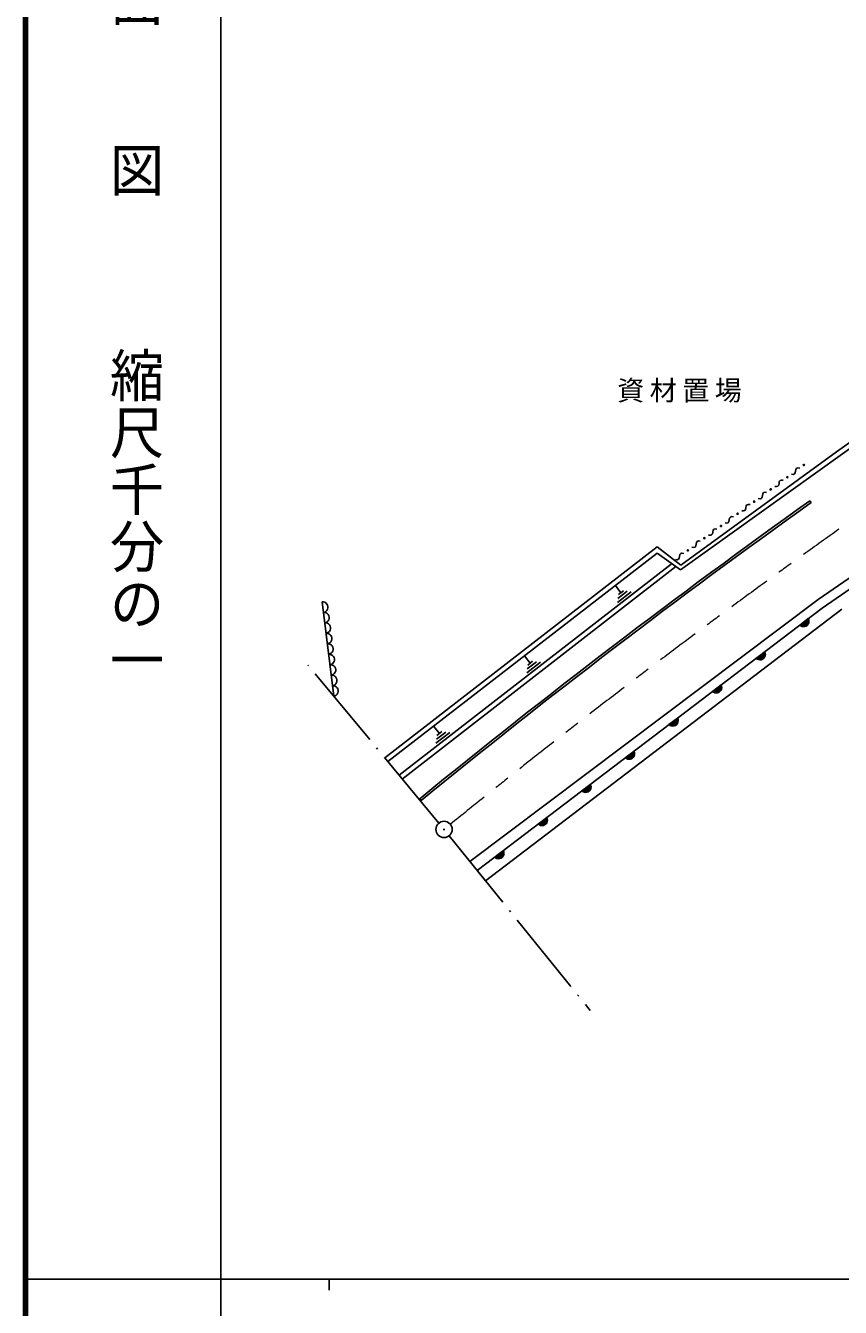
# Model space of a CAD drawing. Units: millimetres, scale not verified. Extents: x 40000 to 680000, y 20000 to 380000.
# Drawn here: x 40000 to 115147, y 202409 to 320626 of the extents above; entities that cross this region are included whole.
import ezdxf
from ezdxf.enums import TextEntityAlignment as Align

# ---------------------------------------------------------------- set-up
doc = ezdxf.new("R2010")
doc.units = ezdxf.units.MM
doc.header["$LTSCALE"] = 1000
doc.linetypes.add('USER1', pattern=[10, 7.868852, -0.983607, 0.163934, -0.983607])
doc.linetypes.add('USER3', pattern=[3, 1.5, -1.5])
for name, color, linetype, lineweight in [('M-BGD', 7, 'Continuous', 25), ('M-BMK', 2, 'Continuous', 13), ('M-BMK-HTXT', 7, 'USER3', 13), ('M-BMK-OTRS', 5, 'Continuous', 25), ('M-BMK-SRVR', 3, 'Continuous', 25), ('M-OTRS', 6, 'Continuous', 25), ('M-STR-STR3', 7, 'Continuous', 25), ('M-TTL', 2, 'Continuous', 140), ('M-TTL-BAND', 7, 'Continuous', 25)]:
    doc.layers.add(name, color=color, linetype=linetype, lineweight=lineweight)
doc.styles.add('@ＭＳ ゴシック', font='')
doc.styles.add('ＭＳ ゴシック', font='')
doc.styles.get('@ＭＳ ゴシック').set_extended_font_data('@MS Gothic')
doc.styles.get('ＭＳ ゴシック').set_extended_font_data('MS Gothic')

msp = doc.modelspace()

# ---------------------------------------------------------------- linework, layer by layer
at = {"layer": 'M-BGD'}
for p, q in [((113482, 266913), (144196, 288049)), ((100403, 270426), (121618, 285641)), ((110796, 279236), (110633, 279257)), ((110914, 279275), (110796, 279236)), ((110987, 279376), (110914, 279275)), ((111015, 279538), (110987, 279376)), ((111044, 279700), (111015, 279538)), ((111116, 279801), (111044, 279700)), ((111235, 279841), (111116, 279801)), ((111397, 279819), (111235, 279841)), ((109268, 278112), (109105, 278133)), ((109386, 278151), (109268, 278112)), ((109459, 278252), (109386, 278151)), ((109487, 278414), (109459, 278252)), ((109515, 278576), (109487, 278414)), ((109588, 278677), (109515, 278576)), ((109706, 278717), (109588, 278677)), ((109869, 278695), (109706, 278717)), ((107739, 276988), (107576, 277009)), ((107857, 277027), (107739, 276988)), ((107930, 277128), (107857, 277027)), ((107958, 277290), (107930, 277128)), ((107986, 277452), (107958, 277290)), ((108060, 277553), (107986, 277452)), ((108178, 277593), (108060, 277553)), ((108340, 277571), (108178, 277593)), ((106211, 275864), (106048, 275885)), ((106329, 275903), (106211, 275864)), ((106402, 276004), (106329, 275903)), ((106430, 276166), (106402, 276004)), ((106458, 276328), (106430, 276166)), ((106531, 276429), (106458, 276328)), ((106649, 276469), (106531, 276429)), ((106812, 276447), (106649, 276469)), ((104682, 274740), (104519, 274761)), ((104800, 274780), (104682, 274740)), ((104873, 274880), (104800, 274780)), ((104901, 275042), (104873, 274880)), ((104929, 275204), (104901, 275042)), ((105002, 275305), (104929, 275204)), ((105120, 275345), (105002, 275305)), ((105283, 275323), (105120, 275345)), ((102063, 273097), (101945, 273057)), ((102226, 273075), (102063, 273097)), ((103154, 273616), (102991, 273638)), ((103272, 273656), (103154, 273616)), ((103345, 273757), (103272, 273656)), ((103373, 273919), (103345, 273757)), ((103401, 274080), (103373, 273919)), ((103474, 274181), (103401, 274080)), ((103592, 274221), (103474, 274181)), ((103755, 274199), (103592, 274221)), ((73398, 252762), (98252, 271971)), ((98252, 271971), (100403, 270426)), ((100417, 271933), (100344, 271833)), ((100535, 271973), (100417, 271933)), ((100698, 271952), (100535, 271973)), ((101625, 272492), (101462, 272514)), ((101743, 272532), (101625, 272492)), ((101816, 272633), (101743, 272532)), ((101844, 272795), (101816, 272633)), ((101872, 272957), (101844, 272795)), ((101945, 273057), (101872, 272957)), ((99552, 270967), (74458, 251483)), ((74744, 251137), (99959, 270745)), ((100097, 271368), (99934, 271390)), ((100214, 271408), (100097, 271368)), ((100288, 271509), (100214, 271408)), ((100316, 271671), (100288, 271509)), ((100344, 271833), (100316, 271671)), ((94903, 268320), (94393, 268978)), ((95849, 268407), (94585, 267425)), ((94631, 267785), (95490, 268452)), ((95131, 268497), (94676, 268144)), ((68413, 258782), (67346, 267471)), ((81651, 242698), (113482, 266913)), ((115285, 266808), (82407, 241762)), ((111396, 265326), (112192, 265932)), ((111501, 265255), (111396, 265326)), ((111464, 265303), (112197, 265860)), ((111609, 265212), (111501, 265255)), ((112217, 265800), (111517, 265267)), ((111569, 265232), (112238, 265740)), ((111749, 265193), (111609, 265212)), ((112226, 265656), (111653, 265220)), ((111737, 265209), (112215, 265572)), ((111865, 265206), (111749, 265193)), ((112171, 265464), (111853, 265221)), ((111985, 265246), (111865, 265206)), ((112112, 265343), (111985, 265246)), ((112184, 265448), (112112, 265343)), ((112227, 265556), (112184, 265448)), ((112192, 265932), (112233, 265812)), ((112246, 265696), (112227, 265556)), ((112233, 265812), (112246, 265696)), ((86534, 261831), (86024, 262488)), ((107377, 262269), (108173, 262874)), ((107445, 262245), (108178, 262802)), ((108198, 262743), (107498, 262210)), ((107550, 262174), (108218, 262683)), ((108207, 262599), (107634, 262163)), ((107718, 262151), (108196, 262515)), ((108208, 262499), (108164, 262390)), ((108173, 262874), (108214, 262755)), ((108227, 262639), (108208, 262499)), ((108214, 262755), (108227, 262639)), ((87480, 261917), (86217, 260936)), ((86262, 261295), (87121, 261962)), ((86762, 262008), (86307, 261654)), ((107482, 262198), (107377, 262269)), ((107590, 262154), (107482, 262198)), ((107730, 262135), (107590, 262154)), ((107846, 262148), (107730, 262135)), ((108152, 262406), (107834, 262164)), ((107966, 262189), (107846, 262148)), ((108093, 262286), (107966, 262189)), ((108164, 262390), (108093, 262286)), ((103358, 259211), (104154, 259817)), ((103463, 259140), (103358, 259211)), ((103426, 259188), (104158, 259745)), ((103571, 259097), (103463, 259140)), ((104179, 259685), (103479, 259152)), ((103531, 259116), (104199, 259625)), ((103711, 259078), (103571, 259097)), ((104188, 259541), (103615, 259105)), ((103699, 259094), (104176, 259457)), ((103827, 259091), (103711, 259078)), ((104133, 259349), (103815, 259106)), ((103947, 259131), (103827, 259091)), ((104074, 259228), (103947, 259131)), ((104145, 259333), (104074, 259228)), ((104188, 259441), (104145, 259333)), ((104154, 259817), (104195, 259697)), ((104208, 259581), (104188, 259441)), ((104195, 259697), (104208, 259581)), ((99339, 256154), (100135, 256759)), ((99407, 256130), (100139, 256687)), ((100160, 256627), (99459, 256095)), ((99512, 256059), (100180, 256568)), ((100135, 256759), (100176, 256640)), ((100176, 256640), (100188, 256524)), ((78166, 255342), (77655, 255999)), ((79112, 255428), (77848, 254447)), ((77893, 254806), (78752, 255473)), ((78393, 255519), (77938, 255165)), ((99443, 256083), (99339, 256154)), ((99552, 256039), (99443, 256083)), ((99692, 256020), (99552, 256039)), ((100169, 256483), (99596, 256048)), ((99680, 256036), (100157, 256400)), ((99808, 256033), (99692, 256020)), ((100114, 256291), (99796, 256049)), ((99927, 256074), (99808, 256033)), ((100055, 256171), (99927, 256074)), ((100126, 256275), (100055, 256171)), ((100169, 256384), (100126, 256275)), ((100188, 256524), (100169, 256384)), ((95320, 253096), (96116, 253702)), ((95424, 253025), (95320, 253096)), ((95388, 253073), (96120, 253630)), ((95533, 252982), (95424, 253025)), ((96141, 253570), (95440, 253037)), ((95492, 253002), (96161, 253510)), ((96149, 253426), (95577, 252990)), ((95660, 252979), (96138, 253342)), ((96095, 253234), (95776, 252991)), ((95908, 253016), (95789, 252976)), ((96036, 253113), (95908, 253016)), ((96107, 253218), (96036, 253113)), ((96150, 253326), (96107, 253218)), ((96116, 253702), (96156, 253582)), ((96169, 253466), (96150, 253326)), ((96156, 253582), (96169, 253466)), ((95673, 252963), (95533, 252982)), ((95789, 252976), (95673, 252963)), ((91301, 250039), (92096, 250644)), ((92096, 250644), (92137, 250525)), ((91405, 249968), (91301, 250039)), ((91369, 250015), (92101, 250572)), ((91513, 249924), (91405, 249968)), ((92121, 250513), (91421, 249980)), ((91473, 249944), (92142, 250453)), ((91653, 249905), (91513, 249924)), ((92130, 250368), (91557, 249933)), ((91641, 249921), (92119, 250284)), ((91769, 249918), (91653, 249905)), ((92076, 250176), (91757, 249934)), ((91889, 249959), (91769, 249918)), ((92016, 250056), (91889, 249959)), ((92088, 250160), (92016, 250056)), ((92131, 250269), (92088, 250160)), ((92150, 250409), (92131, 250269)), ((92137, 250525), (92150, 250409)), ((87281, 246981), (88077, 247587)), ((87350, 246958), (88082, 247515)), ((88102, 247455), (87402, 246922)), ((87454, 246887), (88123, 247395)), ((88111, 247311), (87538, 246875)), ((87622, 246864), (88100, 247227)), ((88056, 247119), (87738, 246876)), ((88069, 247103), (87997, 246998)), ((88112, 247211), (88069, 247103)), ((88077, 247587), (88118, 247467)), ((88131, 247351), (88112, 247211)), ((88118, 247467), (88131, 247351)), ((87386, 246910), (87281, 246981)), ((87494, 246867), (87386, 246910)), ((87634, 246848), (87494, 246867)), ((87750, 246860), (87634, 246848)), ((87870, 246901), (87750, 246860)), ((87997, 246998), (87870, 246901)), ((83262, 243924), (84058, 244529)), ((83367, 243853), (83262, 243924)), ((83330, 243900), (84063, 244457)), ((83475, 243809), (83367, 243853)), ((84083, 244397), (83383, 243865)), ((83435, 243829), (84103, 244338)), ((83615, 243790), (83475, 243809)), ((84092, 244253), (83519, 243818)), ((83603, 243806), (84081, 244169)), ((83731, 243803), (83615, 243790)), ((84037, 244061), (83719, 243819)), ((83851, 243844), (83731, 243803)), ((83978, 243941), (83851, 243844)), ((84049, 244045), (83978, 243941)), ((84093, 244154), (84049, 244045)), ((84058, 244529), (84099, 244409)), ((84112, 244294), (84093, 244154)), ((84099, 244409), (84112, 244294)), ((82407, 241762), (81651, 242698))]:
    msp.add_line(p, q, dxfattribs=at)
at = {"layer": 'M-BGD', "linetype": 'USER1'}
for p, q in [((78115, 247068), (66035, 261654)), ((79059, 245903), (92082, 229797))]:
    msp.add_line(p, q, dxfattribs=at)
at = {"layer": 'M-BGD'}
for centre, radius in [((110251, 278976), 56.9), ((110251, 278976), 37.9), ((110251, 278976), 19), ((111780, 280100), 56.9), ((111780, 280100), 37.9), ((111780, 280100), 19), ((111780, 280100), 1.9), ((108723, 277852), 56.9), ((108723, 277852), 37.9), ((108723, 277852), 19), ((108723, 277852), 1.9), ((110251, 278976), 1.9), ((107194, 276728), 56.9), ((107194, 276728), 37.9), ((107194, 276728), 19), ((107194, 276728), 1.9), ((105666, 275604), 56.9), ((105666, 275604), 37.9), ((105666, 275604), 19), ((105666, 275604), 1.9), ((104137, 274480), 56.9), ((104137, 274480), 37.9), ((104137, 274480), 19), ((104137, 274480), 1.9), ((102608, 273356), 56.9), ((102608, 273356), 37.9), ((102608, 273356), 19), ((102608, 273356), 1.9), ((101080, 272233), 56.9), ((101080, 272233), 37.9), ((101080, 272233), 19), ((101080, 272233), 1.9)]:
    msp.add_circle(centre, radius, dxfattribs=at)
for centre in [(67406, 266989), (67524, 266023), (67643, 265058), (67761, 264092), (67880, 263127), (67998, 262161), (68117, 261196), (68235, 260230), (68354, 259265)]:
    msp.add_arc(centre, 486, 276.99939, 96.99942, dxfattribs=at)
at = {"layer": 'M-BMK'}
for start, end in [(125.36856, 125.69595), (125.81055, 125.92514), (126.03973, 126.36713), (126.48172, 126.59631), (126.71091, 127.0383), (127.15289, 127.26749), (127.38208, 127.7095), (127.82407, 127.93866), (128.05328, 128.38068), (128.49527, 128.60986), (128.72443, 129.05185)]:
    msp.add_arc((520192, -296640), 700000, start, end, dxfattribs=at)
at = {"layer": 'M-BMK-OTRS'}
for p, q in [((142417, 287997), (113097, 267700)), ((114792, 281315), (123963, 287833)), ((100431, 270858), (114792, 281315)), ((73122, 253096), (98244, 272556)), ((98244, 272556), (100431, 270858)), ((80964, 243547), (113097, 267700))]:
    msp.add_line(p, q, dxfattribs=at)
at = {"layer": 'M-BMK-SRVR'}
msp.add_circle((78593, 246490), 750, dxfattribs=at)
at = {"layer": 'M-OTRS'}
for radius in [31.3, 25, 18.8, 12.5, 6.3]:
    msp.add_circle((78593, 246490), radius, dxfattribs=at)
at = {"layer": 'M-STR-STR3'}
for p, q in [((112453, 276643), (112345, 276812)), ((76473, 249161), (76361, 249327))]:
    msp.add_line(p, q, dxfattribs=at)
for centre, start, end in [((519035, -292927), 125.51999, 129.22681), ((519148, -293092), 125.52045, 129.2269)]:
    msp.add_arc(centre, 700000, start, end, dxfattribs=at)
at = {"layer": 'M-TTL'}
msp.add_line((40000, 380000), (40000, 20000), dxfattribs=at)
at = {"layer": 'M-TTL-BAND'}
for p, q in [((58000, 370000), (58000, 20000)), ((40000, 205000), (579000, 205000)), ((68000, 205000), (68000, 204000))]:
    msp.add_line(p, q, dxfattribs=at)

# ---------------------------------------------------------------- texts
at = {"layer": 'M-BMK-HTXT', "insert": (94561, 285856), "char_height": 1833, "attachment_point": 7, "style": 'ＭＳ ゴシック'}
msp.add_mtext('\\T1.2;資材置場', dxfattribs=at)
at = {"layer": 'M-TTL-BAND', "style": '@ＭＳ ゴシック', "width": 1.05}
for s, p in [('平\u3000\u3000面\u3000\u3000図', (47277, 341475)), ('縮尺千分の一', (47277, 291030))]:
    msp.add_text(s, height=3666, rotation=270, dxfattribs=at).set_placement(p, align=Align.BOTTOM_LEFT)

doc.saveas('drawing.dxf')
